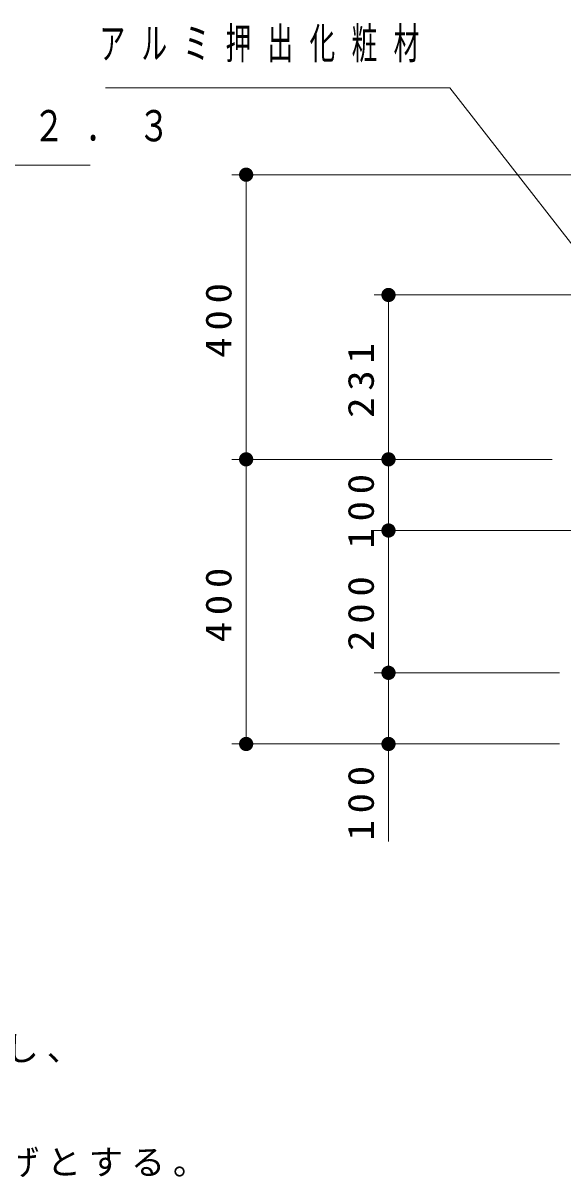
# Model space of a CAD drawing. Units: millimetres on the paper, scale 1:20. Extents: x -365 to 10, y -38 to 257.
# Drawn here: x -238 to -200.1, y 44 to 125.2 of the extents above; entities that cross this region are included whole.
import ezdxf

# ---------------------------------------------------------------- set-up
doc = ezdxf.new("R2010")
doc.units = ezdxf.units.MM
doc.layers.add('LY_1', color=7, linetype='Continuous', lineweight=25)
doc.styles.add('ＭＳ ゴシック', font='')
doc.styles.get('ＭＳ ゴシック').set_extended_font_data('MS Gothic')

# ---------------------------------------------------------------- blocks, each defined once
blk = doc.blocks.new('filled_dot')
at = {"color": 0, "linetype": 'Continuous', "lineweight": -2, "const_width": 1.25}
blk.add_lwpolyline([(-0.625, 0, 1), (0.625, 0, 1)], format="xyb", close=True, dxfattribs=at)

msp = doc.modelspace()

# ---------------------------------------------------------------- linework, layer by layer
at = {"layer": 'LY_1', "lineweight": 13}
for p, q in [((-198.832, 114.521), (-223.332, 114.521)), ((-222.332, 94.521), (-222.332, 114.521)), ((-192.082, 106.071), (-213.332, 106.071)), ((-212.332, 94.521), (-212.332, 106.071)), ((-200.832, 94.521), (-223.332, 94.521)), ((-222.332, 74.521), (-222.332, 94.521)), ((-200.832, 94.521), (-213.332, 94.521)), ((-200.832, 94.521), (-213.332, 94.521)), ((-212.332, 89.521), (-212.332, 94.521)), ((-197.832, 89.521), (-213.332, 89.521)), ((-212.332, 79.521), (-212.332, 89.521)), ((-200.332, 79.521), (-213.332, 79.521)), ((-212.332, 67.677), (-212.332, 79.521)), ((-200.332, 74.521), (-223.332, 74.521))]:
    msp.add_line(p, q, dxfattribs=at)
for points in [[(-191.082, 98.886), (-208.014, 120.633), (-232.216, 120.633)], [(-272.499, 108.991), (-266.3, 115.19), (-233.3, 115.19)]]:
    msp.add_lwpolyline(points, dxfattribs=at)

# ---------------------------------------------------------------- block references
at = {"layer": 'LY_1', "lineweight": 13, "xscale": 0.4, "yscale": 0.4}
for p, rotation in [((-222.332, 114.521), 270), ((-212.332, 106.071), 270), ((-222.332, 94.521), 270), ((-212.332, 94.521), 270), ((-212.332, 94.521), 90), ((-212.332, 89.521), 270), ((-212.332, 89.521), 90), ((-212.332, 79.521), 90), ((-212.332, 79.521), 270), ((-222.332, 74.521), 90), ((-212.332, 74.521), 90)]:
    msp.add_blockref('filled_dot', p, dxfattribs=dict(at, rotation=rotation))

# ---------------------------------------------------------------- texts
at = {"layer": 'LY_1', "style": 'ＭＳ ゴシック'}
for s, insert, char_height, attachment_point in [('\\T1.64;\\W0.6;アルミ押出化粧材', (-232.633, 123.633), 2.199, 4), ('\\T1.64;\\W0.75;貫：４０×４０×２．３', (-266.809, 117.84), 2.199, 4), ('\\T1.23;合成木材は、木粉入り再生プラスチック（ポリプロピレン系、色：サンディーブラウン）とし、', (-360.354, 52.03), 1.76, 7), ('\\T1.23;座フレームは、電気亜鉛メッキ処理の上、ポリエステル樹脂粉体塗装（ダークグレー）仕上げとする。', (-360.354, 44.03), 1.76, 7)]:
    msp.add_mtext(s, dxfattribs=dict(at, insert=insert, char_height=char_height, attachment_point=attachment_point))
at = {"layer": 'LY_1', "char_height": 1.833, "attachment_point": 8, "rotation": 90, "style": 'ＭＳ ゴシック'}
for s, insert in [('\\T1.33;\\W1.15;400', (-223.332, 104.521)), ('\\T1.33;\\W1.15;231', (-213.332, 100.296)), ('\\T1.33;\\W1.15;100', (-213.332, 91.111)), ('\\T1.33;\\W1.15;400', (-223.332, 84.521)), ('\\T1.33;\\W1.15;200', (-213.332, 83.923)), ('\\T1.33;\\W1.15;100', (-213.332, 70.594))]:
    msp.add_mtext(s, dxfattribs=dict(at, insert=insert))

doc.saveas('drawing.dxf')
